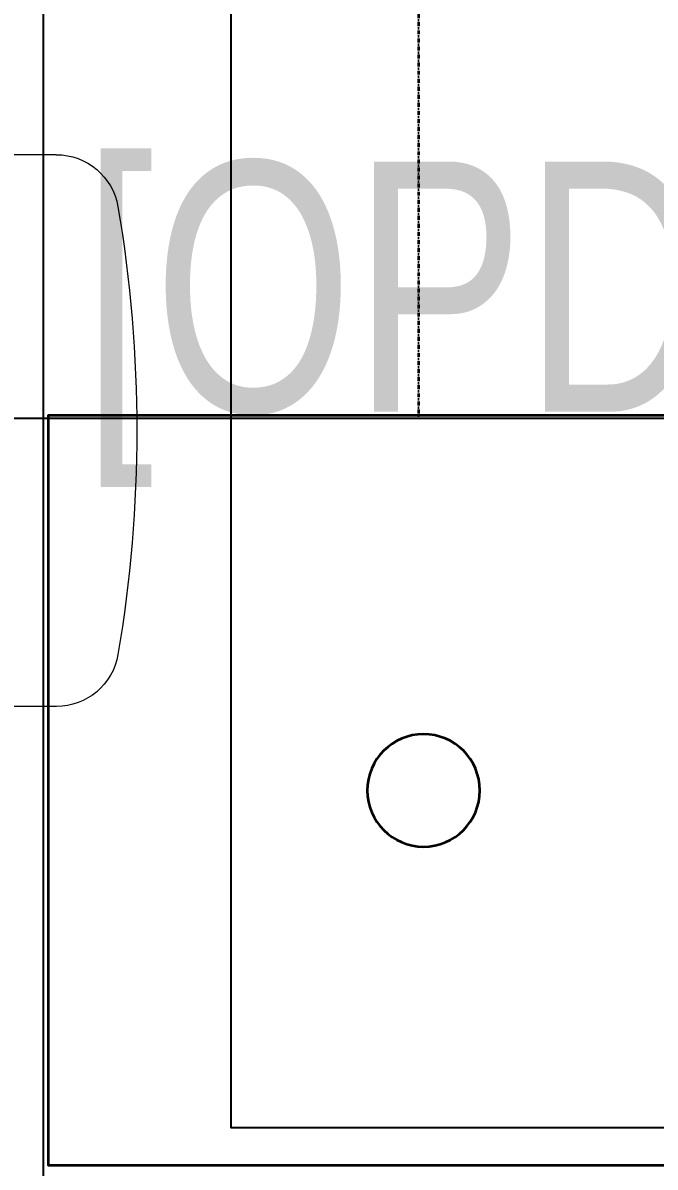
# Model space of a CAD drawing. Extents: x -12260 to 57327, y -29287 to 19916.
# Drawn here: x 20959 to 21465, y -6209 to -5294 of the extents above; entities that cross this region are included whole.
import ezdxf
from ezdxf.enums import TextEntityAlignment as Align

# ---------------------------------------------------------------- set-up
doc = ezdxf.new("R2010")
doc.units = 0
doc.header["$LTSCALE"] = 0.25
doc.linetypes.add('DASHDOT', pattern=[25.4, 12.7, -6.35, 0, -6.35])
for name, color, linetype, lineweight in [('01-First Floor$0$72_EGR_BASE_TEXT', 252, 'Continuous', 5), ('01-First Floor$0$LOADING', 253, 'Continuous', 5), ('E-LITE-CIRC-NUMB', 6, 'Continuous', 25), ('E-LITE-CLNG', 150, 'Continuous', 35), ('E-LITE-CLNG-CNDT', 6, 'DASHDOT', 35), ('E-LITE-CTRL', 6, 'Continuous', 25), ('E-LITE-IDEN', 6, 'Continuous', 25)]:
    doc.layers.add(name, color=color, linetype=linetype, lineweight=lineweight)
doc.layers.add('01-First Floor$0$FALSE CEILING', color=251, linetype='Continuous')
doc.styles.add('01-First Floor$0$X3G_ENTITY_9F38', font='swisscl.ttf', dxfattribs={"height": 0.2})
doc.styles.add('DC_SIMPLEX', font='SIMPLEX.shx', dxfattribs={"width": 0.7})

# ---------------------------------------------------------------- blocks, each defined once
blk = doc.blocks.new('01-First Floor$0$GF21018-P')
at = {"color": 0}
for p, q in [((-0.2207, 0.47563), (-0.2207, 0.0675)), ((0.22049, 0.47563), (0.22049, 0.0675))]:
    blk.add_line(p, q, dxfattribs=at)
for centre, radius, start, end in [((-0.0001, -0.52948), 1.06948, 80.36712, 99.63288), ((-0.1707, 0.47563), 0.05, 99.63288, 180), ((0.17049, 0.47563), 0.05, 0, 80.36712)]:
    blk.add_arc(centre, radius, start, end, dxfattribs=at)
blk = doc.blocks.new('01-First Floor')
at = {"layer": '01-First Floor$0$FALSE CEILING', "linetype": 'Continuous'}
for p, q in [((20976, -6810), (20976, -2810)), ((20376, -5610), (23876, -5610))]:
    blk.add_line(p, q, dxfattribs=at)
at = {"layer": '01-First Floor$0$FALSE CEILING', "elevation": -0.11}
blk.add_lwpolyline([(21126, -4677.45), (21876, -4677.45), (21876, -6177.45), (21126, -6177.45)], close=True, dxfattribs=at)
at = {"layer": '01-First Floor$0$LOADING', "elevation": -0.11}
blk.add_lwpolyline([(21126, -4677.45), (21876, -4677.45), (21876, -6177.45), (21126, -6177.45)], close=True, dxfattribs=at)
at = {"layer": '01-First Floor$0$LOADING', "extrusion": (-7.77426e-06, -2.24021e-05, 1), "xscale": -1000, "yscale": 1000, "zscale": 1000, "rotation": 270.0014107550521}
blk.add_blockref('01-First Floor$0$GF21018-P', (20510.62, -5619.82, -0.16), dxfattribs=at)
at = {"layer": '01-First Floor$0$72_EGR_BASE_TEXT', "insert": (21462.68, -5404.78, 0), "char_height": 200, "attachment_point": 2, "style": '01-First Floor$0$X3G_ENTITY_9F38'}
blk.add_mtext('[OPDF16]', dxfattribs=at)
blk = doc.blocks.new('*U25')
blk.add_lwpolyline([(-300, 300), (-300, -300), (300, -300), (300, 300)], close=True)
blk.add_circle((0, 0), 45)
at = {"layer": 'E-LITE-CIRC-NUMB', "style": 'DC_SIMPLEX', "width": 0.7, "flags": 8}
blk.add_attdef('CIRCUIT', text='', height=200, rotation=0, dxfattribs=at).set_placement((-473.9, 300), align=Align.RIGHT)
at = {"layer": 'E-LITE-CTRL', "style": 'DC_SIMPLEX', "width": 0.7, "flags": 8}
blk.add_attdef('CONTROL', (1118.9, -935), '', height=200, rotation=360, dxfattribs=at)
at = {"layer": 'E-LITE-IDEN', "style": 'DC_SIMPLEX', "width": 0.7, "flags": 8}
blk.add_attdef('TYPE', (460.41, 457.65), '', height=200, rotation=360, dxfattribs=at)

msp = doc.modelspace()

# ---------------------------------------------------------------- linework, layer by layer
at = {"layer": 'E-LITE-CLNG-CNDT'}
msp.add_lwpolyline([(21275.92, -3809.94), (21275.92, -5609.94)], dxfattribs=at)

# ---------------------------------------------------------------- block references
at = {"layer": 'E-LITE-CLNG', "xscale": -1}
msp.add_blockref('*U25', (21279.92, -5907.64, 0.1), dxfattribs=at)
at = {"layer": 'E-LITE-CLNG-CNDT'}
msp.add_blockref('01-First Floor', (0, 0), dxfattribs=at)

doc.saveas('drawing.dxf')
